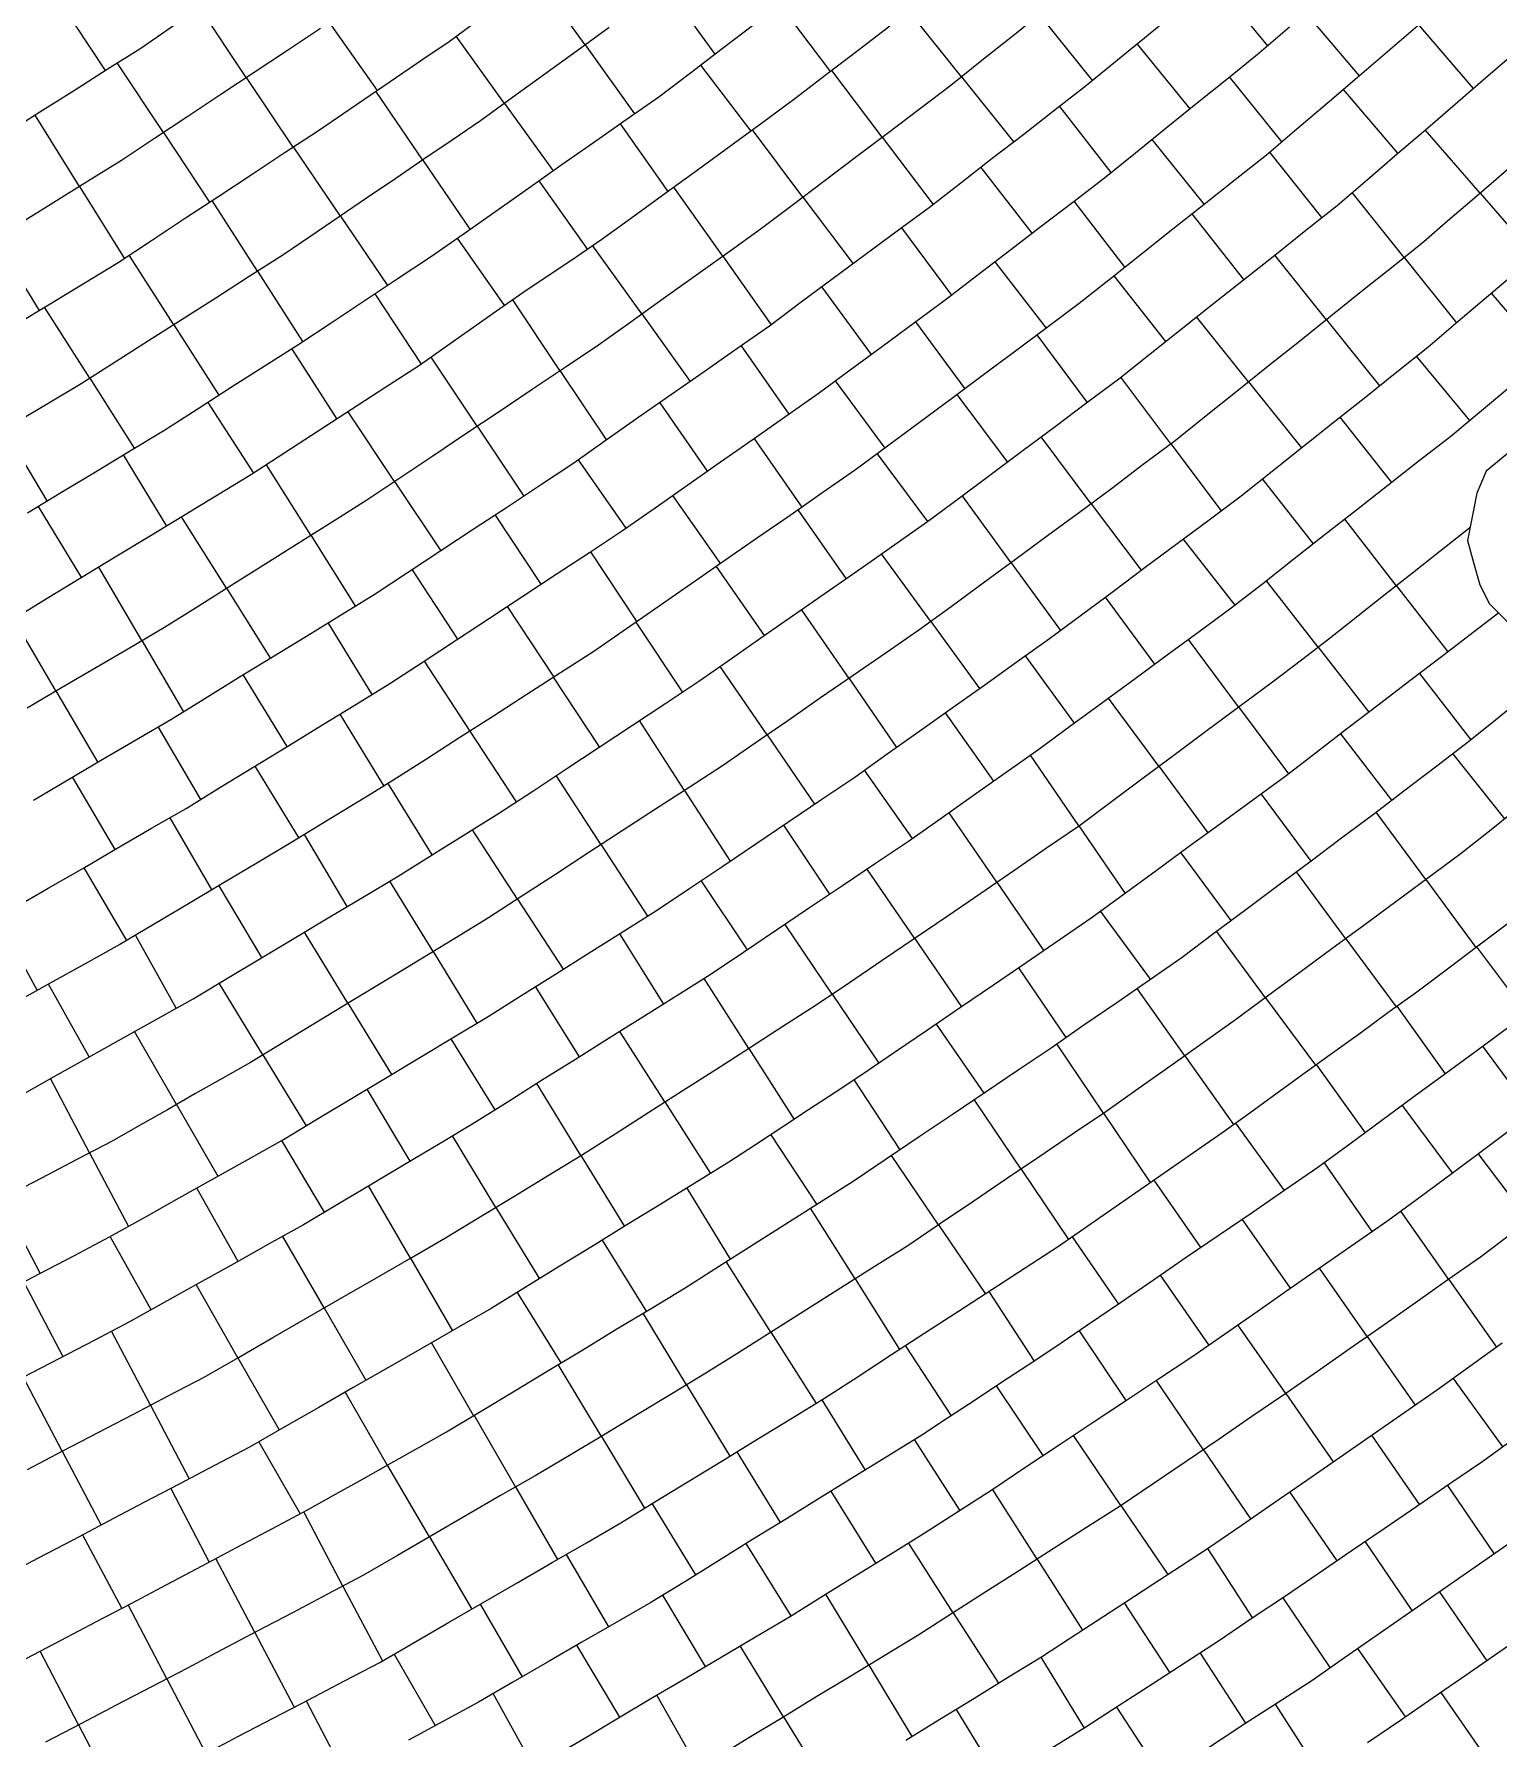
# Model space of a CAD drawing. Extents: x 720124 to 720679, y 1579628 to 1580856.
# Drawn here: x 720386.7 to 720460.3, y 1580264.5 to 1580350.2 of the extents above; entities that cross this region are included whole.
import ezdxf

# ---------------------------------------------------------------- set-up
doc = ezdxf.new("R2010")
doc.units = 0
doc.layers.add('10016_0502_PANTES', color=7, linetype='Continuous')
doc.layers.add('AGROCAD PLL', color=7, linetype='Continuous')
doc.layers.add('GT01-0010016-0502', color=30, linetype='Continuous', lineweight=25)

msp = doc.modelspace()

# ---------------------------------------------------------------- linework, layer by layer
at = {"layer": '10016_0502_PANTES'}
msp.add_lwpolyline([(720473.876, 1580339.93), (720459.675, 1580328.236), (720459.199, 1580327.125), (720458.723, 1580324.743), (720459.04, 1580323.632), (720459.358, 1580322.521), (720459.834, 1580321.568), (720460.787, 1580320.616)], dxfattribs=at)
at = {"layer": 'AGROCAD PLL', "color": 3, "true_color": 0x00ff00}
for points in [[(720414.414, 1580349.637), (720411.971, 1580353.032)], [(720414.414, 1580349.637), (720411.971, 1580353.032)], [(720446.005, 1580352.842), (720448.686, 1580349.598)], [(720418.463, 1580352.57), (720420.928, 1580349.176)], [(720387.985, 1580351.876), (720390.3, 1580348.352)], [(720397.393, 1580347.999), (720395.051, 1580351.506)], [(720397.393, 1580347.999), (720395.051, 1580351.506)], [(720424.193, 1580351.649), (720426.731, 1580348.296)], [(720433.312, 1580348.043), (720430.686, 1580351.322)], [(720401.552, 1580350.773), (720403.958, 1580347.352)], [(720459.024, 1580347.458), (720456.285, 1580350.643)], [(720410.366, 1580346.702), (720407.935, 1580350.08)], [(720410.366, 1580346.702), (720407.935, 1580350.08)], [(720442.132, 1580349.679), (720444.778, 1580346.427)], [(720393.227, 1580345.234), (720390.905, 1580348.733)], [(720393.227, 1580345.234), (720390.905, 1580348.733)], [(720420.209, 1580348.628), (720422.734, 1580345.315)], [(720397.393, 1580347.999), (720399.731, 1580344.496)], [(720429.336, 1580345.013), (720426.807, 1580348.354)], [(720433.312, 1580348.043), (720435.94, 1580344.762)], [(720433.312, 1580348.043), (720435.94, 1580344.762)], [(720446.767, 1580348.032), (720449.404, 1580344.763)], [(720406.255, 1580343.856), (720403.901, 1580347.313)], [(720406.255, 1580343.856), (720403.901, 1580347.313)], [(720455.232, 1580344.199), (720452.5, 1580347.403)], [(720389.019, 1580342.533), (720386.788, 1580346.119)], [(720389.019, 1580342.533), (720386.788, 1580346.119)], [(720410.366, 1580346.702), (720412.802, 1580343.315)], [(720438.238, 1580346.544), (720440.809, 1580343.224)], [(720393.227, 1580345.234), (720395.544, 1580341.74)], [(720416.174, 1580345.677), (720418.568, 1580342.273)], [(720425.346, 1580342), (720422.815, 1580345.374)], [(720459.364, 1580342.189), (720456.603, 1580345.368)], [(720459.364, 1580342.189), (720456.603, 1580345.368)], [(720402.119, 1580341.046), (720399.77, 1580344.522)], [(720402.119, 1580341.046), (720399.77, 1580344.522)], [(720429.336, 1580345.013), (720431.898, 1580341.629)], [(720429.336, 1580345.013), (720431.898, 1580341.629)], [(720442.877, 1580344.892), (720445.511, 1580341.626)], [(720451.416, 1580340.97), (720448.808, 1580344.254)], [(720406.255, 1580343.856), (720408.622, 1580340.38)], [(720434.286, 1580343.48), (720436.849, 1580340.178)], [(720412.081, 1580342.805), (720414.523, 1580339.355)], [(720421.323, 1580339.031), (720418.871, 1580342.493)], [(720397.962, 1580338.269), (720395.684, 1580341.831)], [(720397.962, 1580338.269), (720395.684, 1580341.831)], [(720425.346, 1580342), (720427.868, 1580338.636)], [(720425.346, 1580342), (720427.868, 1580338.636)], [(720438.957, 1580341.788), (720441.515, 1580338.462)], [(720455.55, 1580338.956), (720452.936, 1580342.22)], [(720455.55, 1580338.956), (720452.936, 1580342.22)], [(720459.364, 1580342.189), (720462.107, 1580339.03)], [(720402.119, 1580341.046), (720404.477, 1580337.557)], [(720447.501, 1580337.859), (720444.908, 1580341.148)], [(720430.31, 1580340.45), (720432.806, 1580337.068)], [(720384.777, 1580339.887), (720386.991, 1580336.306)], [(720393.75, 1580335.575), (720391.508, 1580339.082)], [(720393.75, 1580335.575), (720391.508, 1580339.082)], [(720417.253, 1580336.127), (720414.795, 1580339.542)], [(720451.647, 1580335.832), (720449.047, 1580339.078)], [(720451.647, 1580335.832), (720449.047, 1580339.078)], [(720451.647, 1580335.832), (720449.047, 1580339.078)], [(720451.647, 1580335.832), (720449.047, 1580339.078)], [(720397.962, 1580338.269), (720400.22, 1580334.738)], [(720421.323, 1580339.031), (720423.761, 1580335.587)], [(720421.323, 1580339.031), (720423.761, 1580335.587)], [(720434.988, 1580338.747), (720437.56, 1580335.404)], [(720455.55, 1580338.956), (720458.176, 1580335.678)], [(720426.292, 1580337.473), (720428.785, 1580334.096)], [(720443.585, 1580334.75), (720440.977, 1580338.036)], [(720403.843, 1580337.138), (720406.18, 1580333.601)], [(720462.683, 1580333.975), (720459.931, 1580337.174)], [(720389.53, 1580332.894), (720387.258, 1580336.469)], [(720389.53, 1580332.894), (720387.258, 1580336.469)], [(720417.253, 1580336.127), (720419.694, 1580332.734)], [(720417.253, 1580336.127), (720419.694, 1580332.734)], [(720431.002, 1580335.729), (720433.482, 1580332.369)], [(720447.739, 1580332.713), (720445.127, 1580335.974)], [(720447.739, 1580332.713), (720445.127, 1580335.974)], [(720393.75, 1580335.575), (720396.01, 1580332.04)], [(720439.632, 1580331.69), (720437.114, 1580335.07)], [(720399.671, 1580334.383), (720401.935, 1580330.841)], [(720408.991, 1580330.494), (720406.682, 1580333.953)], [(720422.251, 1580334.53), (720424.642, 1580331.097)], [(720458.846, 1580330.769), (720456.173, 1580334.003)], [(720413.144, 1580333.278), (720415.478, 1580329.782)], [(720413.144, 1580333.278), (720415.478, 1580329.782)], [(720413.144, 1580333.278), (720415.478, 1580329.782)], [(720413.144, 1580333.278), (720415.478, 1580329.782)], [(720389.53, 1580332.894), (720391.764, 1580329.377)], [(720426.975, 1580332.765), (720429.471, 1580329.385)], [(720443.83, 1580329.595), (720441.315, 1580332.948)], [(720443.83, 1580329.595), (720441.315, 1580332.948)], [(720447.739, 1580332.713), (720450.391, 1580329.402)], [(720395.46, 1580331.686), (720397.75, 1580328.127)], [(720418.157, 1580331.66), (720420.547, 1580328.229)], [(720435.63, 1580328.692), (720433.102, 1580332.086)], [(720404.836, 1580327.713), (720402.502, 1580331.209)], [(720454.933, 1580327.657), (720452.338, 1580330.948)], [(720385.241, 1580330.324), (720387.379, 1580326.73)], [(720408.991, 1580330.494), (720411.339, 1580326.977)], [(720408.991, 1580330.494), (720411.339, 1580326.977)], [(720422.893, 1580329.878), (720425.302, 1580326.42)], [(720439.835, 1580326.588), (720437.313, 1580329.951)], [(720439.835, 1580326.588), (720437.313, 1580329.951)], [(720391.215, 1580329.045), (720393.383, 1580325.463)], [(720414.063, 1580328.79), (720416.462, 1580325.368)], [(720431.619, 1580325.707), (720429.089, 1580329.103)], [(720443.83, 1580329.595), (720446.351, 1580326.233)], [(720400.628, 1580325.013), (720398.403, 1580328.552)], [(720404.836, 1580327.713), (720407.165, 1580324.225)], [(720404.836, 1580327.713), (720407.165, 1580324.225)], [(720404.836, 1580327.713), (720407.165, 1580324.225)], [(720404.836, 1580327.713), (720407.165, 1580324.225)], [(720386.934, 1580326.461), (720389.11, 1580322.866)], [(720386.934, 1580326.461), (720389.11, 1580322.866)], [(720418.802, 1580327.004), (720421.21, 1580323.581)], [(720427.526, 1580322.836), (720425.119, 1580326.292)], [(720435.806, 1580323.628), (720433.356, 1580327)], [(720435.806, 1580323.628), (720433.356, 1580327)], [(720439.835, 1580326.588), (720442.341, 1580323.247)], [(720396.398, 1580322.347), (720394.146, 1580325.93)], [(720409.896, 1580326.026), (720412.183, 1580322.544)], [(720455.155, 1580322.485), (720452.571, 1580325.81)], [(720400.628, 1580325.013), (720402.877, 1580321.437)], [(720400.628, 1580325.013), (720402.877, 1580321.437)], [(720447.058, 1580321.494), (720444.456, 1580324.824)], [(720414.675, 1580324.181), (720417.001, 1580320.663)], [(720431.769, 1580320.677), (720429.3, 1580324.076)], [(720431.769, 1580320.677), (720429.3, 1580324.076)], [(720405.72, 1580323.276), (720408.006, 1580319.795)], [(720423.423, 1580319.978), (720421.01, 1580323.442)], [(720435.806, 1580323.628), (720438.281, 1580320.221)], [(720396.398, 1580322.347), (720398.613, 1580318.825)], [(720396.398, 1580322.347), (720398.613, 1580318.825)], [(720451.226, 1580319.392), (720448.634, 1580322.727)], [(720455.155, 1580322.485), (720457.742, 1580319.156)], [(720455.155, 1580322.485), (720457.742, 1580319.156)], [(720427.666, 1580317.821), (720425.284, 1580321.274)], [(720427.666, 1580317.821), (720425.284, 1580321.274)], [(720443.03, 1580318.532), (720440.542, 1580321.903)], [(720387.833, 1580317.188), (720385.719, 1580320.803)], [(720401.502, 1580320.593), (720403.697, 1580317.005)], [(720419.31, 1580317.136), (720416.969, 1580320.641)], [(720431.769, 1580320.677), (720434.216, 1580317.309)], [(720392.146, 1580319.717), (720394.243, 1580316.134)], [(720392.146, 1580319.717), (720394.243, 1580316.134)], [(720447.227, 1580316.391), (720444.712, 1580319.766)], [(720451.226, 1580319.392), (720453.773, 1580316.115)], [(720451.226, 1580319.392), (720453.773, 1580316.115)], [(720406.32, 1580318.687), (720408.628, 1580315.173)], [(720438.999, 1580315.574), (720436.526, 1580318.956)], [(720397.237, 1580317.983), (720399.435, 1580314.391)], [(720415.138, 1580314.38), (720412.829, 1580317.874)], [(720423.553, 1580314.977), (720421.191, 1580318.423)], [(720423.553, 1580314.977), (720421.191, 1580318.423)], [(720427.666, 1580317.821), (720430.057, 1580314.354)], [(720456.327, 1580318.068), (720458.894, 1580314.731)], [(720387.833, 1580317.188), (720389.937, 1580313.592)], [(720387.833, 1580317.188), (720389.937, 1580313.592)], [(720443.219, 1580313.403), (720440.698, 1580316.817)], [(720402.09, 1580316.022), (720404.302, 1580312.407)], [(720434.94, 1580312.655), (720432.504, 1580316.095)], [(720447.227, 1580316.391), (720449.738, 1580313.021)], [(720447.227, 1580316.391), (720449.738, 1580313.021)], [(720392.973, 1580315.374), (720395.099, 1580311.738)], [(720419.406, 1580312.185), (720417.136, 1580315.699)], [(720419.406, 1580312.185), (720417.136, 1580315.699)], [(720423.553, 1580314.977), (720425.935, 1580311.502)], [(720452.359, 1580315.027), (720454.92, 1580311.697)], [(720397.828, 1580313.408), (720400.037, 1580309.798)], [(720443.219, 1580313.403), (720445.69, 1580310.055)], [(720443.219, 1580313.403), (720445.69, 1580310.055)], [(720460.602, 1580310.76), (720457.997, 1580314.041)], [(720460.602, 1580310.76), (720457.997, 1580314.041)], [(720388.659, 1580312.844), (720390.782, 1580309.215)], [(720406.735, 1580308.96), (720404.511, 1580312.535)], [(720430.856, 1580309.77), (720428.441, 1580313.202)], [(720419.406, 1580312.185), (720421.695, 1580308.641)], [(720448.372, 1580312.009), (720450.857, 1580308.643)], [(720393.551, 1580310.818), (720395.654, 1580307.184)], [(720435.089, 1580307.583), (720432.7, 1580311.069)], [(720456.64, 1580307.711), (720454.136, 1580311.104)], [(720456.64, 1580307.711), (720454.136, 1580311.104)], [(720402.464, 1580306.361), (720400.317, 1580309.969)], [(720411.021, 1580306.736), (720408.757, 1580310.219)], [(720411.021, 1580306.736), (720408.757, 1580310.219)], [(720426.709, 1580306.976), (720424.388, 1580310.453)], [(720389.228, 1580308.306), (720391.369, 1580304.645)], [(720430.954, 1580304.772), (720428.581, 1580308.234)], [(720444.332, 1580309.064), (720446.851, 1580305.651)], [(720398.172, 1580303.796), (720396.025, 1580307.404)], [(720406.777, 1580304.094), (720404.609, 1580307.638)], [(720406.777, 1580304.094), (720404.609, 1580307.638)], [(720422.559, 1580304.187), (720420.24, 1580307.661)], [(720435.089, 1580307.583), (720437.448, 1580304.141)], [(720435.089, 1580307.583), (720437.448, 1580304.141)], [(720452.617, 1580304.742), (720450.135, 1580308.105)], [(720452.617, 1580304.742), (720450.135, 1580308.105)], [(720456.64, 1580307.711), (720459.152, 1580304.308)], [(720411.021, 1580306.736), (720413.314, 1580303.208)], [(720384.885, 1580305.829), (720386.886, 1580302.143)], [(720440.296, 1580306.113), (720442.788, 1580302.705)], [(720393.869, 1580301.25), (720391.822, 1580304.914)], [(720402.499, 1580301.506), (720400.315, 1580305.075)], [(720402.499, 1580301.506), (720400.315, 1580305.075)], [(720418.368, 1580301.462), (720416.149, 1580304.991)], [(720426.82, 1580301.959), (720424.459, 1580305.461)], [(720406.777, 1580304.094), (720408.974, 1580300.503)], [(720430.954, 1580304.772), (720433.318, 1580301.322)], [(720430.954, 1580304.772), (720433.318, 1580301.322)], [(720452.617, 1580304.742), (720455.141, 1580301.323)], [(720459.184, 1580304.332), (720461.692, 1580300.988)], [(720436.18, 1580303.274), (720438.555, 1580299.775)], [(720389.507, 1580298.806), (720387.464, 1580302.463)], [(720398.229, 1580298.905), (720396.027, 1580302.503)], [(720398.229, 1580298.905), (720396.027, 1580302.503)], [(720414.13, 1580298.808), (720411.913, 1580302.334)], [(720422.629, 1580299.233), (720420.388, 1580302.738)], [(720444.532, 1580298.858), (720442.132, 1580302.248)], [(720444.532, 1580298.858), (720442.132, 1580302.248)], [(720402.499, 1580301.506), (720404.691, 1580297.923)], [(720426.82, 1580301.959), (720429.163, 1580298.485)], [(720426.82, 1580301.959), (720429.163, 1580298.485)], [(720448.591, 1580301.777), (720451.09, 1580298.391)], [(720455.174, 1580301.347), (720457.606, 1580297.946)], [(720393.891, 1580296.418), (720391.782, 1580300.079)], [(720393.891, 1580296.418), (720391.782, 1580300.079)], [(720409.898, 1580296.145), (720407.675, 1580299.718)], [(720418.416, 1580296.54), (720416.154, 1580300.078)], [(720432.051, 1580300.454), (720434.431, 1580296.982)], [(720398.229, 1580298.905), (720400.405, 1580295.347)], [(720422.629, 1580299.233), (720424.908, 1580295.668)], [(720422.629, 1580299.233), (720424.908, 1580295.668)], [(720440.449, 1580295.971), (720438.099, 1580299.457)], [(720440.449, 1580295.971), (720438.099, 1580299.457)], [(720444.532, 1580298.858), (720446.974, 1580295.408)], [(720461.994, 1580295.97), (720459.502, 1580299.346)], [(720451.123, 1580298.415), (720453.59, 1580294.992)], [(720389.523, 1580293.986), (720387.56, 1580297.712)], [(720389.523, 1580293.986), (720387.56, 1580297.712)], [(720405.619, 1580293.559), (720403.461, 1580297.186)], [(720414.203, 1580293.847), (720411.991, 1580297.463)], [(720427.917, 1580297.642), (720430.217, 1580294.144)], [(720393.891, 1580296.418), (720395.97, 1580292.81)], [(720436.307, 1580293.171), (720433.954, 1580296.66)], [(720436.307, 1580293.171), (720433.954, 1580296.66)], [(720457.98, 1580292.988), (720455.468, 1580296.368)], [(720440.449, 1580295.971), (720442.795, 1580292.493)], [(720447.075, 1580295.481), (720449.527, 1580292.09)], [(720401.322, 1580291.002), (720399.177, 1580294.608)], [(720409.932, 1580291.248), (720407.752, 1580294.833)], [(720423.738, 1580294.897), (720426.037, 1580291.401)], [(720389.523, 1580293.986), (720391.471, 1580290.29)], [(720414.203, 1580293.847), (720416.381, 1580290.287)], [(720414.203, 1580293.847), (720416.381, 1580290.287)], [(720432.165, 1580290.371), (720429.797, 1580293.86)], [(720432.165, 1580290.371), (720429.797, 1580293.86)], [(720461.818, 1580290.586), (720459.272, 1580293.949)], [(720461.818, 1580290.586), (720459.272, 1580293.949)], [(720453.947, 1580290.033), (720451.54, 1580293.488)], [(720396.977, 1580288.53), (720394.905, 1580292.215)], [(720405.635, 1580288.692), (720403.536, 1580292.32)], [(720419.522, 1580292.21), (720421.702, 1580288.647)], [(720385.095, 1580291.664), (720387.04, 1580287.93)], [(720409.932, 1580291.248), (720412.114, 1580287.66)], [(720409.932, 1580291.248), (720412.114, 1580287.66)], [(720427.971, 1580287.65), (720425.734, 1580291.207)], [(720427.971, 1580287.65), (720425.734, 1580291.207)], [(720432.165, 1580290.371), (720434.512, 1580286.912)], [(720449.839, 1580287.183), (720447.428, 1580290.644)], [(720457.786, 1580287.63), (720455.377, 1580291.055)], [(720457.786, 1580287.63), (720455.377, 1580291.055)], [(720392.607, 1580286.101), (720390.561, 1580289.781)], [(720401.304, 1580286.193), (720399.223, 1580289.79)], [(720415.263, 1580289.591), (720417.48, 1580286.026)], [(720405.635, 1580288.692), (720407.742, 1580285.051)], [(720405.635, 1580288.692), (720407.742, 1580285.051)], [(720423.746, 1580284.975), (720421.503, 1580288.52)], [(720423.746, 1580284.975), (720421.503, 1580288.52)], [(720453.692, 1580284.76), (720451.297, 1580288.198)], [(720453.692, 1580284.76), (720451.297, 1580288.198)], [(720388.197, 1580283.745), (720386.219, 1580287.498)], [(720396.973, 1580283.694), (720394.873, 1580287.365)], [(720411.001, 1580286.976), (720413.193, 1580283.43)], [(720427.971, 1580287.65), (720430.195, 1580284.113)], [(720434.687, 1580287.026), (720436.968, 1580283.517)], [(720457.786, 1580287.63), (720460.182, 1580284.224)], [(720401.304, 1580286.193), (720403.405, 1580282.562)], [(720401.304, 1580286.193), (720403.405, 1580282.562)], [(720419.506, 1580282.325), (720417.323, 1580285.932)], [(720419.506, 1580282.325), (720417.323, 1580285.932)], [(720449.598, 1580281.889), (720447.192, 1580285.343)], [(720449.598, 1580281.889), (720447.192, 1580285.343)], [(720392.578, 1580281.312), (720390.622, 1580285.024)], [(720406.689, 1580284.446), (720408.798, 1580280.778)], [(720423.746, 1580284.975), (720426.008, 1580281.401)], [(720430.492, 1580284.306), (720432.789, 1580280.771)], [(720441.581, 1580281.544), (720439.243, 1580285.047)], [(720453.692, 1580284.76), (720456.094, 1580281.312)], [(720396.973, 1580283.694), (720399.051, 1580280.063)], [(720396.973, 1580283.694), (720399.051, 1580280.063)], [(720388.146, 1580278.999), (720386.194, 1580282.701)], [(720388.146, 1580278.999), (720386.194, 1580282.701)], [(720415.226, 1580279.741), (720413.057, 1580283.348)], [(720415.226, 1580279.741), (720413.057, 1580283.348)], [(720445.466, 1580279.073), (720443.101, 1580282.559)], [(720445.466, 1580279.073), (720443.101, 1580282.559)], [(720402.353, 1580281.956), (720404.471, 1580278.294)], [(720419.506, 1580282.325), (720421.674, 1580278.745)], [(720437.414, 1580278.78), (720435.078, 1580282.28)], [(720449.598, 1580281.889), (720451.981, 1580278.468)], [(720392.578, 1580281.312), (720394.528, 1580277.613)], [(720392.578, 1580281.312), (720394.528, 1580277.613)], [(720410.919, 1580277.202), (720408.836, 1580280.802)], [(720410.919, 1580277.202), (720408.836, 1580280.802)], [(720398.018, 1580279.465), (720400.105, 1580275.857)], [(720415.226, 1580279.741), (720417.399, 1580276.129)], [(720433.237, 1580276.033), (720430.954, 1580279.584)], [(720453.903, 1580279.796), (720456.313, 1580276.303)], [(720388.146, 1580278.999), (720390.1, 1580275.29)], [(720388.146, 1580278.999), (720390.1, 1580275.29)], [(720406.591, 1580274.697), (720404.483, 1580278.301)], [(720406.591, 1580274.697), (720404.483, 1580278.301)], [(720422.037, 1580278.967), (720424.213, 1580275.41)], [(720445.466, 1580279.073), (720447.828, 1580275.594)], [(720393.599, 1580277.126), (720395.527, 1580273.424)], [(720410.919, 1580277.202), (720413.026, 1580273.56)], [(720437.114, 1580273.576), (720434.872, 1580277.083)], [(720437.114, 1580273.576), (720434.872, 1580277.083)], [(720449.791, 1580276.952), (720452.167, 1580273.485)], [(720402.246, 1580272.225), (720400.283, 1580275.951)], [(720402.246, 1580272.225), (720400.283, 1580275.951)], [(720417.772, 1580276.358), (720419.959, 1580272.783)], [(720441.326, 1580276.271), (720443.674, 1580272.811)], [(720389.174, 1580274.799), (720391.134, 1580271.102)], [(720406.591, 1580274.697), (720408.716, 1580271.065)], [(720432.901, 1580270.883), (720430.658, 1580274.392)], [(720432.901, 1580270.883), (720430.658, 1580274.392)], [(720445.678, 1580274.109), (720447.937, 1580270.615)], [(720453.585, 1580274.452), (720455.935, 1580270.99)], [(720397.825, 1580269.889), (720395.868, 1580273.604)], [(720397.825, 1580269.889), (720395.868, 1580273.604)], [(720413.467, 1580273.815), (720415.577, 1580270.168)], [(720437.114, 1580273.576), (720439.393, 1580270.011)], [(720420.457, 1580268.183), (720418.321, 1580271.772)], [(720428.655, 1580268.243), (720426.495, 1580271.813)], [(720428.655, 1580268.243), (720426.495, 1580271.813)], [(720449.453, 1580271.637), (720451.821, 1580268.125)], [(720457.315, 1580271.942), (720459.707, 1580268.475)], [(720393.399, 1580267.563), (720391.466, 1580271.277)], [(720393.399, 1580267.563), (720391.466, 1580271.277)], [(720409.139, 1580271.311), (720411.255, 1580267.672)], [(720432.901, 1580270.883), (720435.167, 1580267.339)], [(720441.49, 1580271.377), (720443.779, 1580267.864)], [(720397.825, 1580269.889), (720399.801, 1580266.141)], [(720388.969, 1580265.245), (720387.041, 1580268.948)], [(720388.969, 1580265.245), (720387.041, 1580268.948)], [(720416.152, 1580265.639), (720414, 1580269.256)], [(720424.38, 1580265.651), (720422.197, 1580269.218)], [(720424.38, 1580265.651), (720422.197, 1580269.218)], [(720445.3, 1580268.853), (720447.581, 1580265.344)], [(720453.208, 1580269.091), (720455.609, 1580265.644)], [(720428.655, 1580268.243), (720430.82, 1580264.667)], [(720437.3, 1580268.649), (720439.483, 1580265.081)], [(720393.399, 1580267.563), (720395.352, 1580263.813)], [(720400.401, 1580266.454), (720402.338, 1580262.734)], [(720411.833, 1580263.12), (720409.787, 1580266.825)], [(720420.094, 1580263.076), (720418.01, 1580266.742)], [(720420.094, 1580263.076), (720418.01, 1580266.742)], [(720449.062, 1580266.297), (720451.348, 1580262.744)], [(720457.397, 1580266.878), (720459.81, 1580263.391)], [(720424.38, 1580265.651), (720426.58, 1580262.055)], [(720433.043, 1580266.027), (720435.228, 1580262.455)], [(720441.105, 1580266.133), (720443.404, 1580262.596)], [(720388.969, 1580265.245), (720390.923, 1580261.494)]]:
    msp.add_lwpolyline(points, dxfattribs=at)
at = {"layer": 'AGROCAD PLL', "color": 1, "true_color": 0xff0000}
for points in [[(720437.217, 1580351.167), (720439.897, 1580347.844)], [(720437.217, 1580351.167), (720439.897, 1580347.844)], [(720414.414, 1580349.637), (720416.897, 1580346.185)], [(720389.019, 1580342.533), (720391.266, 1580338.923)], [(720413.144, 1580333.278), (720410.775, 1580336.828)], [(720451.647, 1580335.832), (720454.304, 1580332.514)], [(720392.146, 1580319.717), (720389.99, 1580323.404)], [(720410.496, 1580321.437), (720412.834, 1580317.877)], [(720410.967, 1580311.623), (720408.633, 1580315.176)], [(720439.21, 1580310.415), (720436.784, 1580313.955)], [(720415.212, 1580309.464), (720417.549, 1580305.868)], [(720418.416, 1580296.54), (720420.713, 1580292.947)], [(720418.416, 1580296.54), (720420.713, 1580292.947)], [(720436.307, 1580293.171), (720438.688, 1580289.64)], [(720445.731, 1580284.333), (720443.314, 1580287.836)], [(720458.004, 1580282.657), (720460.509, 1580279.207)], [(720441.326, 1580276.271), (720438.934, 1580279.795)], [(720441.326, 1580276.271), (720438.934, 1580279.795)], [(720429.006, 1580273.369), (720426.762, 1580276.991)], [(720424.757, 1580270.733), (720422.501, 1580274.359)], [(720402.246, 1580272.225), (720404.228, 1580268.465)]]:
    msp.add_lwpolyline(points, dxfattribs=at)
at = {"layer": 'AGROCAD PLL', "color": 5, "true_color": 0x0000ff}
for points in [[(720450.606, 1580351.236), (720453.296, 1580348.081)], [(720407.987, 1580339.935), (720410.367, 1580336.541)], [(720450.993, 1580324.578), (720448.442, 1580327.844)], [(720415.212, 1580309.464), (720412.956, 1580312.934)], [(720415.212, 1580309.464), (720412.956, 1580312.934)], [(720439.21, 1580310.415), (720441.537, 1580307.02)], [(720439.21, 1580310.415), (720441.537, 1580307.02)], [(720448.591, 1580301.777), (720446.129, 1580305.113)], [(720448.591, 1580301.777), (720446.129, 1580305.113)], [(720442.976, 1580292.618), (720445.342, 1580289.221)], [(720438.87, 1580289.765), (720441.2, 1580286.387)], [(720426.299, 1580281.581), (720428.474, 1580278.048)], [(720457.718, 1580277.267), (720460.058, 1580273.852)], [(720404.813, 1580268.804), (720406.887, 1580265.219)]]:
    msp.add_lwpolyline(points, dxfattribs=at)
at = {"layer": 'GT01-0010016-0502'}
for points in [[(720386.388, 1580316.342), (720388.116, 1580317.354), (720389.834, 1580318.365), (720391.563, 1580319.376), (720393.292, 1580320.387), (720394.977, 1580321.453), (720396.672, 1580322.52), (720398.368, 1580323.586), (720400.053, 1580324.652), (720401.749, 1580325.718), (720403.445, 1580326.785), (720405.108, 1580327.895), (720406.76, 1580329.005), (720408.423, 1580330.115), (720410.086, 1580331.226), (720411.749, 1580332.347), (720413.412, 1580333.457), (720415.075, 1580334.567), (720416.706, 1580335.733), (720418.325, 1580336.898), (720419.955, 1580338.063), (720421.586, 1580339.218), (720423.205, 1580340.383), (720424.802, 1580341.592), (720426.4, 1580342.79), (720427.997, 1580344), (720429.595, 1580345.209), (720431.182, 1580346.407), (720432.779, 1580347.616), (720434.344, 1580348.869), (720435.908, 1580350.112), (720437.462, 1580351.365)], [(720444.24, 1580351.402), (720442.697, 1580350.138), (720441.143, 1580348.874), (720439.6, 1580347.599), (720438.024, 1580346.379), (720436.438, 1580345.147), (720434.862, 1580343.927), (720433.276, 1580342.696), (720431.7, 1580341.476), (720430.091, 1580340.288), (720428.483, 1580339.09), (720426.875, 1580337.903), (720425.266, 1580336.716), (720423.669, 1580335.517), (720422.028, 1580334.374), (720420.386, 1580333.22), (720418.756, 1580332.077), (720417.115, 1580330.933), (720415.474, 1580329.779), (720413.843, 1580328.636), (720412.17, 1580327.526), (720410.506, 1580326.426), (720408.832, 1580325.327), (720407.169, 1580324.228), (720405.495, 1580323.129), (720403.821, 1580322.018), (720402.125, 1580320.974), (720400.419, 1580319.93), (720398.712, 1580318.886), (720397.005, 1580317.841), (720395.309, 1580316.786), (720393.602, 1580315.742), (720391.874, 1580314.731), (720390.156, 1580313.72), (720388.427, 1580312.708), (720386.709, 1580311.686)], [(720385.335, 1580345.195), (720387.031, 1580346.273), (720388.716, 1580347.339), (720390.401, 1580348.416), (720392.096, 1580349.482), (720393.738, 1580350.615)], [(720415.626, 1580350.509), (720414.006, 1580349.343), (720412.387, 1580348.167), (720410.768, 1580346.991), (720409.148, 1580345.826), (720407.732, 1580344.861), (720406.316, 1580343.897), (720404.9, 1580342.933), (720403.484, 1580341.969), (720402.057, 1580341.004), (720400.641, 1580340.04), (720399.225, 1580339.076), (720397.54, 1580337.999), (720395.855, 1580336.922), (720394.17, 1580335.844), (720392.485, 1580334.767), (720390.8, 1580333.701), (720389.104, 1580332.623), (720387.386, 1580331.601), (720385.669, 1580330.579)], [(720429.709, 1580350.577), (720428.123, 1580349.357), (720426.536, 1580348.148), (720424.95, 1580346.928), (720423.33, 1580345.751), (720421.722, 1580344.575), (720420.103, 1580343.388), (720418.483, 1580342.211), (720416.875, 1580341.035), (720415.256, 1580339.859), (720413.968, 1580338.973), (720411.275, 1580337.179), (720409.967, 1580336.26), (720408.658, 1580335.341), (720407.349, 1580334.422), (720406.041, 1580333.503), (720404.356, 1580332.415), (720402.682, 1580331.326), (720401.008, 1580330.238), (720399.323, 1580329.15), (720397.649, 1580328.062), (720395.942, 1580327.017), (720394.235, 1580325.984), (720392.528, 1580324.94), (720390.811, 1580323.907), (720389.104, 1580322.863), (720387.397, 1580321.829), (720385.69, 1580320.785)], [(720385.71, 1580306.277), (720387.439, 1580307.277), (720389.178, 1580308.277), (720390.907, 1580309.288), (720392.636, 1580310.288), (720394.365, 1580311.289), (720396.071, 1580312.333), (720397.778, 1580313.377), (720399.485, 1580314.421), (720401.181, 1580315.466), (720402.888, 1580316.51), (720404.595, 1580317.554), (720406.269, 1580318.653), (720407.943, 1580319.753), (720409.606, 1580320.852), (720411.28, 1580321.951), (720412.954, 1580323.05), (720414.628, 1580324.15), (720416.291, 1580325.249), (720417.932, 1580326.392), (720419.573, 1580327.546), (720421.203, 1580328.69), (720422.844, 1580329.844), (720424.486, 1580330.987), (720426.116, 1580332.13), (720427.724, 1580333.318), (720429.344, 1580334.505), (720430.952, 1580335.692), (720432.561, 1580336.879), (720434.147, 1580338.1), (720435.734, 1580339.32), (720437.32, 1580340.54), (720438.907, 1580341.749), (720440.493, 1580342.97), (720442.047, 1580344.223), (720443.601, 1580345.476), (720445.166, 1580346.74), (720446.72, 1580347.993), (720448.273, 1580349.247), (720449.795, 1580350.544)], [(720456.237, 1580350.601), (720454.716, 1580349.292), (720453.195, 1580347.995), (720451.674, 1580346.698), (720450.153, 1580345.401), (720448.632, 1580344.104), (720447.067, 1580342.862), (720445.502, 1580341.619), (720443.937, 1580340.377), (720442.362, 1580339.135), (720440.797, 1580337.893), (720439.232, 1580336.65), (720437.624, 1580335.452), (720436.026, 1580334.254), (720434.418, 1580333.067), (720432.81, 1580331.868), (720431.212, 1580330.681), (720429.604, 1580329.483), (720427.995, 1580328.296), (720426.354, 1580327.152), (720424.713, 1580326.009), (720423.072, 1580324.877), (720421.43, 1580323.734), (720419.779, 1580322.59), (720418.137, 1580321.447), (720416.496, 1580320.315), (720414.855, 1580319.172), (720413.17, 1580318.094), (720411.485, 1580317.006), (720409.811, 1580315.929), (720408.126, 1580314.852), (720406.441, 1580313.763), (720404.756, 1580312.686), (720403.479, 1580311.9), (720402.201, 1580311.125), (720400.924, 1580310.339), (720399.636, 1580309.553), (720397.918, 1580308.531), (720396.2, 1580307.509), (720394.482, 1580306.487), (720392.764, 1580305.476), (720391.047, 1580304.453), (720389.296, 1580303.475), (720387.545, 1580302.508), (720385.795, 1580301.541)], [(720385.819, 1580335.594), (720387.536, 1580336.638), (720389.243, 1580337.671), (720390.95, 1580338.715), (720392.624, 1580339.815), (720394.287, 1580340.914), (720395.961, 1580342.013), (720397.635, 1580343.112), (720399.298, 1580344.212), (720400.972, 1580345.311), (720402.292, 1580346.208), (720403.611, 1580347.116), (720404.931, 1580348.013), (720406.261, 1580348.921), (720407.581, 1580349.818), (720409.189, 1580351.005)], [(720401.121, 1580350.469), (720399.458, 1580349.359), (720397.784, 1580348.26), (720396.121, 1580347.15), (720394.458, 1580346.05), (720392.784, 1580344.94), (720391.121, 1580343.841), (720389.425, 1580342.786), (720387.729, 1580341.73), (720386.033, 1580340.664)], [(720386.398, 1580326.137), (720388.105, 1580327.17), (720389.823, 1580328.203), (720391.53, 1580329.236), (720393.248, 1580330.27), (720394.933, 1580331.347), (720396.607, 1580332.424), (720398.292, 1580333.501), (720399.977, 1580334.578), (720401.651, 1580335.678), (720403.314, 1580336.788), (720404.977, 1580337.887), (720406.651, 1580338.998), (720408.281, 1580340.141), (720409.922, 1580341.295), (720411.563, 1580342.438), (720413.194, 1580343.593), (720414.835, 1580344.736), (720416.476, 1580345.89), (720418.106, 1580347.033), (720419.704, 1580348.243), (720421.29, 1580349.452), (720422.888, 1580350.661)], [(720385.998, 1580296.839), (720387.749, 1580297.817), (720389.488, 1580298.796), (720391.239, 1580299.774), (720392.979, 1580300.752), (720394.729, 1580301.73), (720396.447, 1580302.752), (720398.154, 1580303.785), (720399.872, 1580304.808), (720401.59, 1580305.841), (720403.307, 1580306.863), (720405.025, 1580307.885), (720406.721, 1580308.952), (720408.417, 1580310.007), (720410.113, 1580311.062), (720411.787, 1580312.161), (720413.45, 1580313.261), (720415.124, 1580314.371), (720416.787, 1580315.47), (720418.461, 1580316.569), (720420.124, 1580317.68), (720421.765, 1580318.823), (720423.406, 1580319.966), (720425.047, 1580321.109), (720426.689, 1580322.253), (720428.33, 1580323.396), (720429.96, 1580324.539), (720431.601, 1580325.693), (720433.21, 1580326.892), (720434.807, 1580328.079), (720436.416, 1580329.277), (720438.013, 1580330.475), (720439.611, 1580331.674), (720441.219, 1580332.872), (720442.784, 1580334.114), (720444.349, 1580335.356), (720445.913, 1580336.599), (720447.478, 1580337.841), (720449.054, 1580339.083), (720450.618, 1580340.336), (720452.183, 1580341.579), (720453.704, 1580342.876), (720455.214, 1580344.184), (720456.736, 1580345.481), (720458.246, 1580346.789), (720459.767, 1580348.097), (720461.277, 1580349.394)], [(720461.379, 1580343.939), (720460.169, 1580342.888), (720458.958, 1580341.837), (720457.748, 1580340.798), (720456.538, 1580339.747), (720454.973, 1580338.493), (720453.408, 1580337.251), (720451.854, 1580335.998), (720450.29, 1580334.745), (720448.725, 1580333.503), (720447.16, 1580332.249), (720445.606, 1580331.007), (720444.042, 1580329.754), (720442.444, 1580328.556), (720440.847, 1580327.346), (720439.249, 1580326.148), (720437.63, 1580324.972), (720436.021, 1580323.785), (720434.402, 1580322.608), (720432.794, 1580321.421), (720431.174, 1580320.245), (720429.533, 1580319.102), (720427.881, 1580317.969), (720426.24, 1580316.837), (720424.599, 1580315.694), (720422.947, 1580314.562), (720421.305, 1580313.418), (720419.631, 1580312.33), (720417.947, 1580311.242), (720416.273, 1580310.153), (720414.598, 1580309.065), (720412.925, 1580307.966), (720411.24, 1580306.878), (720409.566, 1580305.789), (720407.859, 1580304.756), (720406.152, 1580303.712), (720404.445, 1580302.679), (720402.727, 1580301.646), (720401.02, 1580300.601), (720399.314, 1580299.568), (720397.607, 1580298.524), (720396.211, 1580297.737), (720394.815, 1580296.95), (720393.429, 1580296.152), (720392.033, 1580295.365), (720390.648, 1580294.578), (720388.875, 1580293.644), (720387.103, 1580292.721), (720385.33, 1580291.787)], [(720385.221, 1580286.972), (720386.994, 1580287.906), (720388.767, 1580288.829), (720390.528, 1580289.763), (720392.279, 1580290.741), (720394.019, 1580291.719), (720395.769, 1580292.698), (720397.509, 1580293.676), (720399.26, 1580294.654), (720400.967, 1580295.687), (720402.684, 1580296.72), (720404.391, 1580297.743), (720406.109, 1580298.776), (720407.827, 1580299.809), (720409.534, 1580300.842), (720411.229, 1580301.909), (720412.925, 1580302.964), (720414.621, 1580304.03), (720416.317, 1580305.096), (720418.002, 1580306.151), (720419.665, 1580307.273), (720421.328, 1580308.394), (720422.98, 1580309.504), (720424.643, 1580310.626), (720426.296, 1580311.747), (720427.959, 1580312.857), (720429.589, 1580314.022), (720431.219, 1580315.177), (720432.849, 1580316.342), (720434.48, 1580317.496), (720436.11, 1580318.661), (720437.74, 1580319.816), (720439.338, 1580321.014), (720440.946, 1580322.201), (720442.544, 1580323.399), (720444.152, 1580324.598), (720445.749, 1580325.785), (720447.358, 1580326.983), (720448.923, 1580328.225), (720450.487, 1580329.479), (720452.052, 1580330.721), (720453.617, 1580331.963), (720455.181, 1580333.216), (720456.746, 1580334.458), (720458.267, 1580335.756), (720459.788, 1580337.053), (720461.31, 1580338.35)], [(720460.961, 1580332.537), (720459.429, 1580331.251), (720457.887, 1580329.975), (720456.311, 1580328.744), (720454.735, 1580327.502), (720453.16, 1580326.271), (720451.584, 1580325.039), (720450.008, 1580323.808), (720448.443, 1580322.577), (720446.868, 1580321.346), (720445.249, 1580320.158), (720443.64, 1580318.982), (720442.032, 1580317.795), (720440.412, 1580316.608), (720438.804, 1580315.432), (720437.196, 1580314.244), (720435.554, 1580313.09), (720433.924, 1580311.936), (720432.294, 1580310.781), (720430.653, 1580309.627), (720429, 1580308.517), (720427.338, 1580307.396), (720425.674, 1580306.285), (720424.022, 1580305.164), (720422.359, 1580304.054), (720420.696, 1580302.933), (720419.011, 1580301.866), (720417.315, 1580300.8), (720415.619, 1580299.745), (720413.924, 1580298.679), (720412.228, 1580297.612), (720410.543, 1580296.546), (720408.847, 1580295.491), (720407.129, 1580294.458), (720405.411, 1580293.435), (720403.694, 1580292.413), (720401.976, 1580291.391), (720400.258, 1580290.369), (720398.507, 1580289.391), (720396.768, 1580288.413), (720395.017, 1580287.445), (720393.266, 1580286.467), (720391.526, 1580285.5), (720389.754, 1580284.566), (720387.981, 1580283.632), (720386.209, 1580282.709)], [(720386.411, 1580278.085), (720388.184, 1580279.019), (720389.957, 1580279.942), (720391.729, 1580280.865), (720393.502, 1580281.799), (720395.274, 1580282.722), (720397.003, 1580283.711), (720398.732, 1580284.711), (720400.472, 1580285.712), (720402.2, 1580286.712), (720403.94, 1580287.712), (720405.669, 1580288.712), (720407.398, 1580289.712), (720409.104, 1580290.746), (720410.822, 1580291.79), (720412.529, 1580292.823), (720414.236, 1580293.867), (720415.921, 1580294.945), (720417.606, 1580296.022), (720419.291, 1580297.099), (720420.976, 1580298.176), (720422.66, 1580299.254), (720424.345, 1580300.342), (720426.019, 1580301.419), (720427.682, 1580302.54), (720429.335, 1580303.662), (720430.987, 1580304.794), (720432.639, 1580305.915), (720434.291, 1580307.036), (720435.943, 1580308.169), (720437.584, 1580309.301), (720439.236, 1580310.433), (720440.845, 1580311.631), (720442.442, 1580312.83), (720444.051, 1580314.017), (720445.648, 1580315.215), (720447.257, 1580316.413), (720448.865, 1580317.601), (720450.463, 1580318.799), (720451.845, 1580319.874), (720453.217, 1580320.959), (720454.589, 1580322.045), (720455.972, 1580323.119), (720457.344, 1580324.205), (720458.855, 1580325.391)], [(720460.296, 1580321.11), (720459.074, 1580320.181), (720457.487, 1580318.96), (720455.901, 1580317.74), (720454.314, 1580316.531), (720452.727, 1580315.311), (720451.141, 1580314.09), (720449.554, 1580312.881), (720447.946, 1580311.694), (720446.326, 1580310.518), (720444.707, 1580309.341), (720443.099, 1580308.154), (720441.479, 1580306.978), (720439.871, 1580305.802), (720438.219, 1580304.669), (720436.567, 1580303.537), (720434.915, 1580302.416), (720433.262, 1580301.284), (720431.61, 1580300.151), (720429.958, 1580299.03), (720428.306, 1580297.898), (720426.976, 1580297.023), (720425.634, 1580296.148), (720424.293, 1580295.262), (720422.962, 1580294.387), (720421.621, 1580293.512), (720419.925, 1580292.457), (720418.218, 1580291.412), (720416.511, 1580290.368), (720414.816, 1580289.313), (720413.109, 1580288.269), (720411.402, 1580287.224), (720409.695, 1580286.169), (720407.966, 1580285.18), (720406.227, 1580284.18), (720404.498, 1580283.191), (720402.758, 1580282.19), (720401.029, 1580281.19), (720399.29, 1580280.201), (720397.561, 1580279.201), (720395.788, 1580278.278), (720394.016, 1580277.344), (720392.243, 1580276.42), (720390.471, 1580275.486), (720388.709, 1580274.552), (720386.936, 1580273.629), (720385.164, 1580272.695)], [(720386.333, 1580268.577), (720388.095, 1580269.5), (720389.868, 1580270.435), (720391.64, 1580271.369), (720393.402, 1580272.303), (720395.174, 1580273.237), (720396.936, 1580274.171), (720398.709, 1580275.116), (720400.47, 1580276.05), (720401.866, 1580276.837), (720403.263, 1580277.613), (720404.659, 1580278.4), (720406.055, 1580279.176), (720407.451, 1580279.963), (720409.158, 1580280.996), (720410.876, 1580282.029), (720412.583, 1580283.063), (720414.3, 1580284.096), (720416.007, 1580285.14), (720417.725, 1580286.173), (720419.432, 1580287.207), (720421.117, 1580288.273), (720422.802, 1580289.35), (720424.497, 1580290.416), (720426.182, 1580291.494), (720427.867, 1580292.571), (720429.53, 1580293.681), (720431.193, 1580294.802), (720432.846, 1580295.913), (720434.509, 1580297.034), (720436.161, 1580298.155), (720437.824, 1580299.265), (720439.465, 1580300.409), (720441.117, 1580301.541), (720442.758, 1580302.684), (720444.4, 1580303.816), (720445.997, 1580305.015), (720447.605, 1580306.213), (720449.203, 1580307.411), (720450.811, 1580308.609), (720452.409, 1580309.808), (720454.006, 1580311.006), (720455.604, 1580312.215), (720457.19, 1580313.424), (720458.788, 1580314.645), (720460.138, 1580315.741), (720461.488, 1580316.838)], [(720461.482, 1580311.459), (720459.917, 1580310.217), (720458.352, 1580308.975), (720456.744, 1580307.787), (720455.135, 1580306.6), (720453.527, 1580305.413), (720451.918, 1580304.226), (720450.31, 1580303.038), (720448.691, 1580301.851), (720447.082, 1580300.664), (720445.452, 1580299.51), (720443.822, 1580298.355), (720442.191, 1580297.201), (720440.561, 1580296.047), (720438.898, 1580294.926), (720437.246, 1580293.804), (720435.583, 1580292.683), (720433.931, 1580291.562), (720432.268, 1580290.44), (720430.616, 1580289.319), (720428.931, 1580288.253), (720427.235, 1580287.187), (720425.55, 1580286.121), (720423.854, 1580285.043), (720422.169, 1580283.977), (720420.473, 1580282.911), (720418.766, 1580281.878), (720417.049, 1580280.844), (720415.342, 1580279.811), (720413.624, 1580278.778), (720411.895, 1580277.767), (720410.166, 1580276.766), (720408.438, 1580275.766), (720406.709, 1580274.766), (720404.98, 1580273.755), (720403.251, 1580272.755), (720401.479, 1580271.821), (720399.706, 1580270.886), (720397.945, 1580269.952), (720396.172, 1580269.018), (720394.399, 1580268.084), (720392.627, 1580267.161), (720390.854, 1580266.238), (720389.082, 1580265.304), (720387.309, 1580264.381)], [(720395.236, 1580263.753), (720397.009, 1580264.676), (720398.781, 1580265.61), (720400.554, 1580266.533), (720402.327, 1580267.457), (720404.099, 1580268.391), (720405.828, 1580269.391), (720407.557, 1580270.391), (720409.296, 1580271.402), (720411.025, 1580272.403), (720412.754, 1580273.403), (720414.483, 1580274.403), (720416.211, 1580275.403), (720417.918, 1580276.447), (720419.625, 1580277.492), (720421.332, 1580278.536), (720423.039, 1580279.58), (720424.746, 1580280.624), (720426.442, 1580281.668), (720428.126, 1580282.757), (720429.8, 1580283.856), (720431.474, 1580284.944), (720433.159, 1580286.033), (720434.833, 1580287.121), (720436.507, 1580288.209), (720438.192, 1580289.297), (720439.834, 1580290.43), (720441.475, 1580291.573), (720443.116, 1580292.716), (720444.757, 1580293.859), (720446.398, 1580294.992), (720447.793, 1580296), (720449.176, 1580297.008), (720450.57, 1580298.016), (720451.953, 1580299.013), (720453.348, 1580300.022), (720454.731, 1580301.03), (720456.125, 1580302.027), (720457.723, 1580303.236), (720459.32, 1580304.435), (720460.918, 1580305.633)], [(720460.867, 1580300.354), (720459.259, 1580299.166), (720457.65, 1580297.979), (720456.042, 1580296.792), (720454.433, 1580295.605), (720452.814, 1580294.428), (720451.206, 1580293.241), (720449.554, 1580292.109), (720447.912, 1580290.977), (720446.26, 1580289.844), (720444.608, 1580288.723), (720442.956, 1580287.591), (720441.304, 1580286.458), (720439.652, 1580285.326), (720438.01, 1580284.205), (720436.669, 1580283.319), (720435.328, 1580282.444), (720433.997, 1580281.569), (720432.656, 1580280.683), (720431.315, 1580279.808), (720429.619, 1580278.753), (720427.923, 1580277.708), (720426.216, 1580276.653), (720424.52, 1580275.598), (720422.813, 1580274.554), (720421.117, 1580273.498), (720419.411, 1580272.443), (720417.715, 1580271.399), (720415.975, 1580270.399), (720414.246, 1580269.399), (720412.517, 1580268.398), (720410.778, 1580267.398), (720409.049, 1580266.398), (720407.298, 1580265.442), (720405.537, 1580264.486)], [(720412.635, 1580263.563), (720414.364, 1580264.574), (720416.082, 1580265.597), (720417.8, 1580266.619), (720419.528, 1580267.63), (720421.246, 1580268.652), (720422.964, 1580269.675), (720424.682, 1580270.686), (720426.378, 1580271.741), (720428.063, 1580272.785), (720429.748, 1580273.829), (720431.434, 1580274.873), (720434.889, 1580277.095), (720436.552, 1580278.205), (720438.215, 1580279.315), (720439.878, 1580280.426), (720441.552, 1580281.525), (720443.215, 1580282.635), (720444.879, 1580283.745), (720446.52, 1580284.878), (720448.172, 1580286.021), (720449.813, 1580287.164), (720451.454, 1580288.307), (720453.095, 1580289.44), (720454.737, 1580290.583), (720456.345, 1580291.77), (720457.953, 1580292.968), (720459.551, 1580294.156), (720461.159, 1580295.354)], [(720460.98, 1580289.952), (720459.383, 1580288.753), (720457.742, 1580287.599), (720456.111, 1580286.456), (720454.47, 1580285.302), (720452.829, 1580284.158), (720451.199, 1580283.004), (720449.557, 1580281.861), (720447.905, 1580280.74), (720446.253, 1580279.607), (720444.601, 1580278.486), (720442.938, 1580277.365), (720441.286, 1580276.244), (720439.601, 1580275.166), (720437.916, 1580274.089), (720436.231, 1580273.012), (720434.546, 1580271.935), (720432.861, 1580270.857), (720431.176, 1580269.78), (720429.469, 1580268.736), (720427.763, 1580267.703), (720426.045, 1580266.669), (720424.338, 1580265.625), (720422.631, 1580264.592), (720420.924, 1580263.548)], [(720430.521, 1580264.484), (720432.228, 1580265.529), (720433.935, 1580266.573), (720435.631, 1580267.628), (720437.338, 1580268.672), (720438.733, 1580269.581), (720440.128, 1580270.49), (720441.523, 1580271.398), (720442.918, 1580272.318), (720444.313, 1580273.227), (720445.719, 1580274.136), (720447.36, 1580275.268), (720449.001, 1580276.411), (720450.653, 1580277.543), (720452.294, 1580278.687), (720453.936, 1580279.819), (720455.588, 1580280.962), (720457.229, 1580282.094), (720458.848, 1580283.271), (720460.478, 1580284.436)], [(720461.114, 1580279.65), (720459.506, 1580278.473), (720457.843, 1580277.352), (720456.191, 1580276.22), (720454.538, 1580275.099), (720452.886, 1580273.977), (720451.234, 1580272.845), (720449.582, 1580271.724), (720447.919, 1580270.603), (720446.267, 1580269.481), (720444.593, 1580268.393), (720442.919, 1580267.305), (720441.234, 1580266.217), (720439.56, 1580265.128), (720437.853, 1580264.073)], [(720444.133, 1580263.055), (720447.545, 1580265.32), (720449.219, 1580266.398), (720450.904, 1580267.486), (720452.545, 1580268.629), (720454.186, 1580269.772), (720455.827, 1580270.916), (720457.468, 1580272.048), (720459.11, 1580273.191), (720460.751, 1580274.334)], [(720461.954, 1580270.018), (720460.302, 1580268.886), (720458.661, 1580267.753), (720457.009, 1580266.61), (720455.368, 1580265.478), (720453.716, 1580264.345)]]:
    msp.add_lwpolyline(points, dxfattribs=at)

doc.saveas('drawing.dxf')
